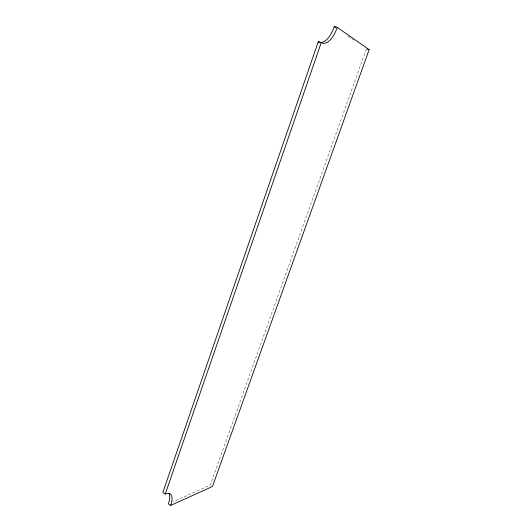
<?xml version="1.0" encoding="UTF-8"?>
<svg xmlns="http://www.w3.org/2000/svg" width="532" height="532" viewBox="0 0 532 532"><rect width="100%" height="100%" fill="white"/><g stroke="black" fill="none" stroke-linecap="round" stroke-linejoin="round"><path stroke-width="0.4" stroke-dasharray="2.66 2" d="M366.382 48.864L210.233 485.104L172.893 501.822M347.948 36.076L354.778 40.811"/><path stroke-width="0.8" d="M318.249 41.769L162.845 492.472L165.213 494.062A19.824 7.947 -56.7 0 1 170.725 505.4L212.428 486.514L369.155 49.636L337.281 27.405L334.296 26.6A22.823 10.374 -75.3 0 1 318.249 41.769L321.262 42.613A22.876 10.321 -75.2 0 0 337.281 27.405M165.213 494.062L321.262 42.613M367.073 49.057L369.155 49.636M170.725 505.4L168.411 503.831A19.784 7.987 -56.6 0 0 169.129 493.876M334.296 26.6L335.659 27.544"/></g></svg>
